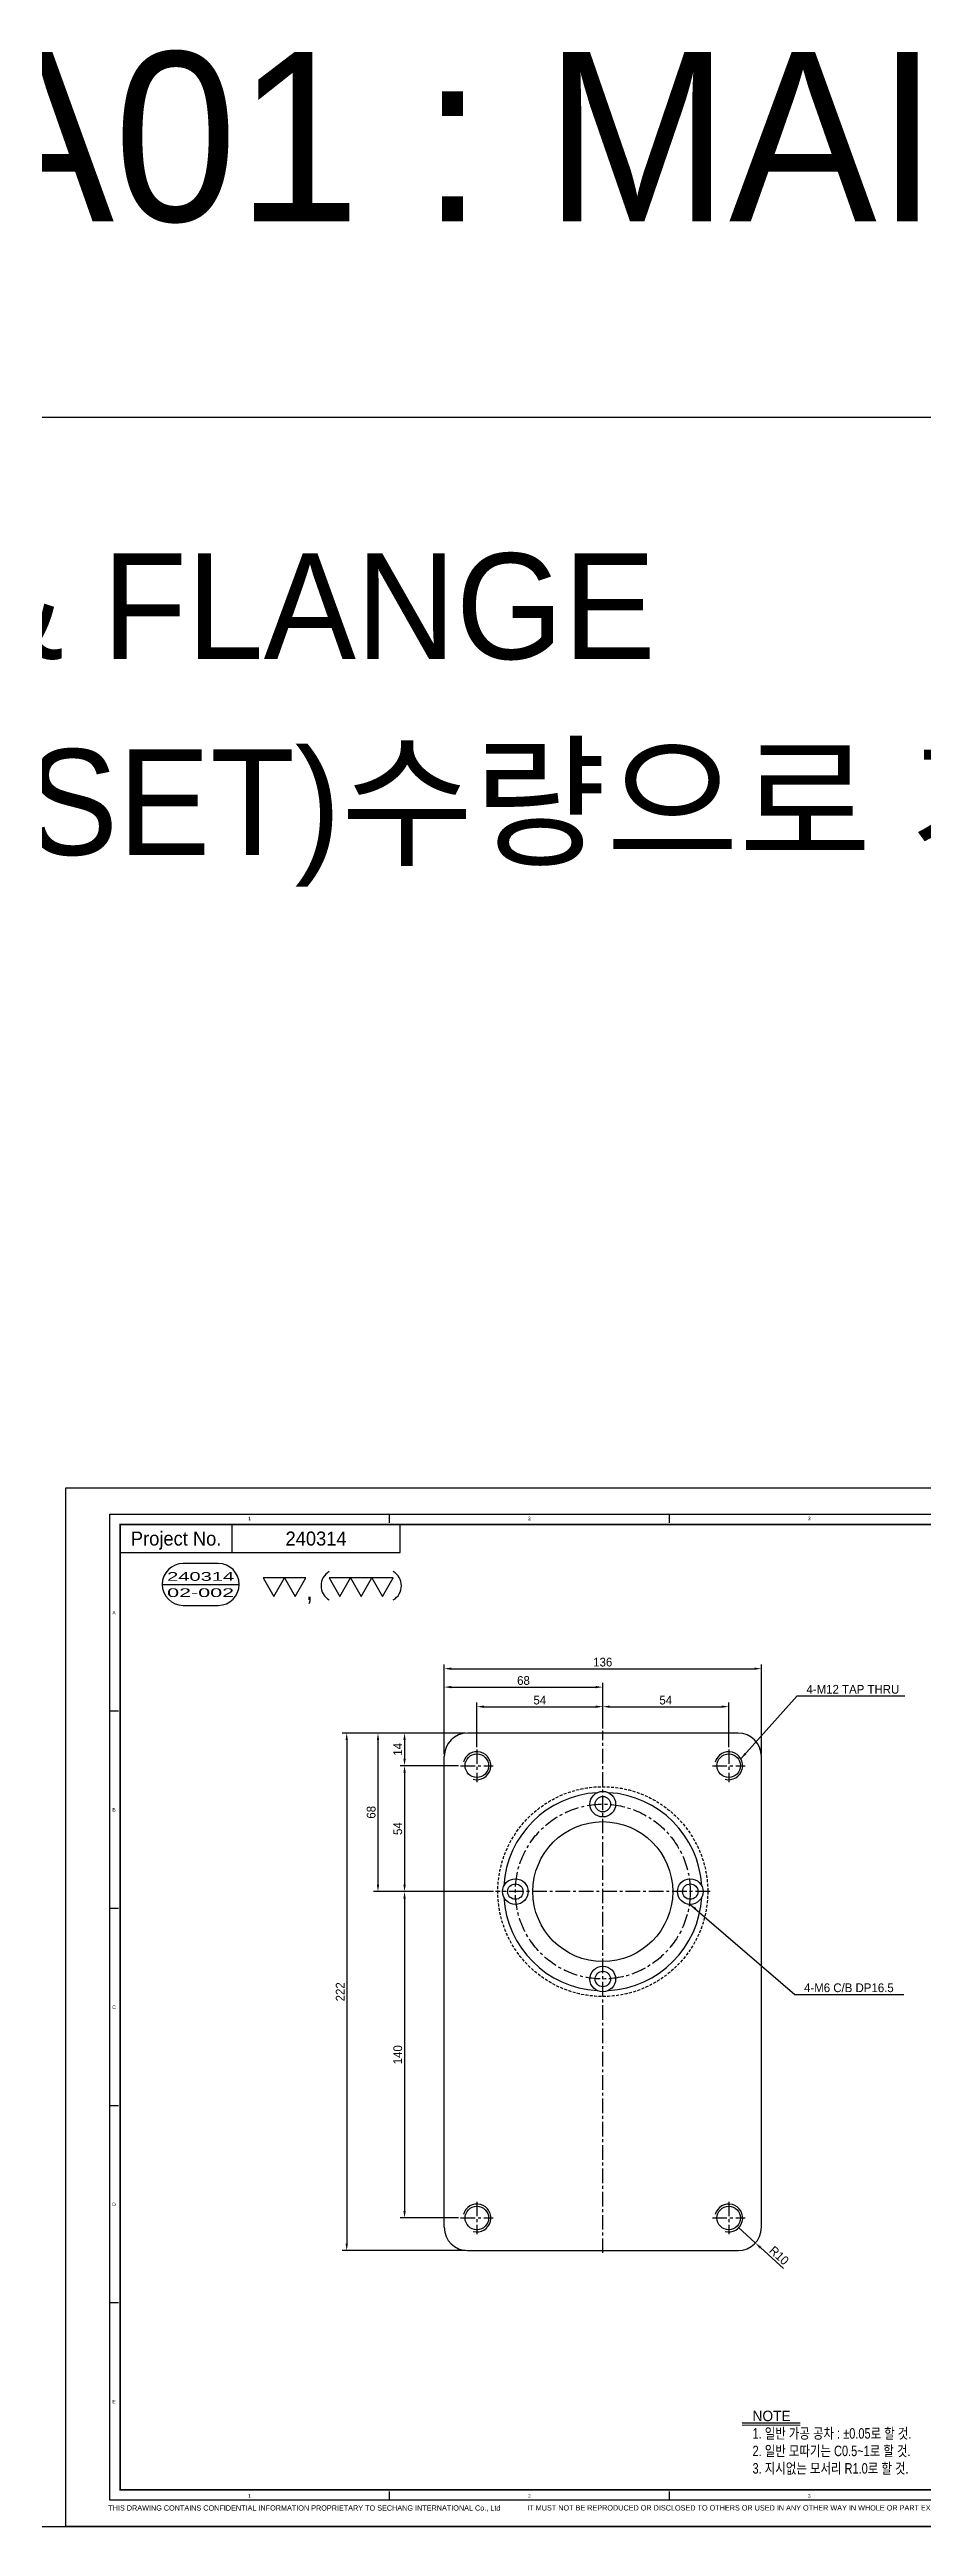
# Model space of a CAD drawing. Header units: inches. Extents: x 0 to 77285, y -118 to 40065.
# Drawn here: x 71982 to 72357, y 786 to 1849 of the extents above; entities that cross this region are included whole.
import ezdxf
from ezdxf.enums import TextEntityAlignment as Align

# ---------------------------------------------------------------- set-up
doc = ezdxf.new("R2010")
doc.units = ezdxf.units.IN
doc.header["$LTSCALE"] = 5
doc.header["$MEASUREMENT"] = 0
for name, pattern in [('CENTER', [2, 1.25, -0.25, 0.25, -0.25]), ('HIDDEN', [0.375, 0.25, -0.125]), ('PHANTOM', [2.5, 1.25, -0.25, 0.25, -0.25, 0.25, -0.25])]:
    doc.linetypes.add(name, pattern=pattern)
for name, color, linetype in [('11', 1, 'CENTER'), ('22', 2, 'HIDDEN'), ('44', 4, 'Continuous'), ('55', 5, 'Continuous'), ('66', 6, 'PHANTOM'), ('77', 40, 'HIDDEN'), ('99', 181, 'Continuous'), ('A', 8, 'Continuous'), ('B', 123, 'Continuous'), ('D', 3, 'Continuous'), ('G', 231, 'Continuous'), ('T', 3, 'Continuous'), ('VV', 1, 'Continuous'), ('Y', 60, 'Continuous')]:
    doc.layers.add(name, color=color, linetype=linetype)
doc.layers.add('33', color=3, linetype='PHANTOM', lineweight=9)
doc.layers.add('88', color=35, linetype='Continuous', lineweight=5)
doc.styles.add('SCI', font='')
doc.styles.get('SCI').set_extended_font_data('Gulim')
doc.dimstyles.new('SCH', dxfattribs={"dimtxt": 2.5, "dimasz": 2, "dimexe": 1.25, "dimexo": 0.625, "dimtad": 1, "dimdec": 8, "dimtxsty": 'SCI', "dimcen": 2.5, "dimclrd": 4, "dimclre": 4, "dimclrt": 7, "dimadec": 8, "dimazin": 2, "dimtfac": 1, "dimtdec": 8, "dimtmove": 0, "dimatfit": 3, "dimfxl": 1, "dimarcsym": 0})

# ---------------------------------------------------------------- blocks, each defined once
blk = doc.blocks.new('J2')
for p, q in [((0, 2.25), (-2.6, 2.25)), ((-2.6, 2.25), (-1.3, 0)), ((-1.3, 0), (0, 2.25)), ((2.6, 2.25), (0, 2.25)), ((0, 2.25), (1.3, 0)), ((1.3, 0), (2.6, 2.25))]:
    blk.add_line(p, q)
blk = doc.blocks.new('J3')
for p, q in [((-3.9, 2.25), (-2.6, 0)), ((-1.3, 2.25), (-3.9, 2.25)), ((-2.6, 0), (-1.3, 2.25)), ((-1.3, 2.25), (0, 0)), ((1.3, 2.25), (-1.3, 2.25)), ((0, 0), (1.3, 2.25)), ((1.3, 2.25), (2.6, 0)), ((3.9, 2.25), (1.3, 2.25)), ((2.6, 0), (3.9, 2.25))]:
    blk.add_line(p, q)
blk = doc.blocks.new('A$C645fd8c3')
at = {"linetype": 'Continuous'}
h = blk.add_hatch(dxfattribs=at)
h.set_pattern_fill('ANSI31', color=5, scale=0.563055, style=0)
h.set_pattern_definition([(45, (-482.600826, -378.99261), (-0.04976753, 0.04976753), [])])
h.paths.add_polyline_path([(259.73, -279.27), (259.73, -276.17), (258.74, -276.17), (256.35, -278.56), (253.96, -276.17), (252.97, -276.17), (252.97, -279.27)])
h.paths.add_polyline_path([(252.97, -279.83), (252.97, -282.93), (259.73, -282.93), (259.73, -279.83)])
at = {"color": 2}
for p, q in [((12.5, -289.5), (12.5, -7.5)), ((12.5, -7.5), (412.5, -7.5)), ((92.5, -10), (92.5, -7.5)), ((172.5, -10), (172.5, -7.5)), ((252.5, -10), (252.5, -7.5)), ((332.5, -10), (332.5, -7.5)), ((412.5, -7.5), (412.5, -289.5)), ((15, -63.9), (12.5, -63.9)), ((412.5, -63.9), (410, -63.9)), ((15, -120.3), (12.5, -120.3)), ((412.5, -120.3), (410, -120.3)), ((15, -176.7), (12.5, -176.7)), ((412.5, -176.7), (410, -176.7)), ((15, -233.1), (12.5, -233.1)), ((412.5, -233.1), (410, -233.1)), ((412.5, -289.5), (12.5, -289.5)), ((92.5, -289.5), (92.5, -287)), ((172.5, -289.5), (172.5, -287)), ((252.5, -289.5), (252.5, -287)), ((332.5, -289.5), (332.5, -287))]:
    blk.add_line(p, q, dxfattribs=at)
at = {"color": 40}
for p, q in [((47.5, -18.5), (47.5, -10.5)), ((95.5, -18.5), (95.5, -10.5))]:
    blk.add_line(p, q, dxfattribs=at)
at = {"color": 7, "linetype": 'Continuous'}
blk.add_line((27.52, -27.62), (49.52, -27.62), dxfattribs=at)
for p, q in [((409.5, -244.5), (249.5, -244.5)), ((249.5, -244.5), (249.5, -251.5)), ((249.5, -286.5), (249.5, -251.5)), ((409.5, -251.5), (249.5, -251.5)), ((409.5, -258.5), (249.5, -258.5)), ((316.5, -261.5), (274.5, -261.5)), ((316.5, -258.5), (316.5, -286.5)), ((316.5, -267), (274.5, -267)), ((415.59, -275.4), (419.2, -275.4))]:
    blk.add_line(p, q)
at = {"color": 3}
for p, q in [((263.5, -251.5), (263.5, -244.5)), ((304.5, -251.5), (304.5, -244.5)), ((345.5, -251.5), (345.5, -244.5)), ((355.5, -251.5), (355.5, -244.5)), ((375.5, -251.5), (375.5, -244.5)), ((263.5, -258.5), (263.5, -251.5)), ((304.5, -258.5), (304.5, -251.5)), ((345.5, -258.5), (345.5, -251.5)), ((355.5, -258.5), (355.5, -251.5)), ((375.5, -258.5), (375.5, -251.5)), ((274.5, -258.5), (274.5, -272.5)), ((288.5, -258.5), (288.5, -272.5)), ((302.5, -258.5), (302.5, -272.5)), ((333.5, -258.5), (333.5, -286.5)), ((274.5, -265.5), (249.5, -265.5)), ((409.58, -265.5), (316.5, -265.5)), ((409.5, -272.5), (249.5, -272.5)), ((409.58, -279.5), (316.5, -279.5))]:
    blk.add_line(p, q, dxfattribs=at)
at = {"color": 5, "linetype": 'Continuous'}
for p, q in [((252.97, -276.17), (252.97, -279.27)), ((253.96, -276.17), (252.97, -276.17)), ((253.96, -276.17), (256.35, -278.56)), ((258.74, -276.17), (256.35, -278.56)), ((259.73, -276.17), (258.74, -276.17)), ((259.73, -279.27), (259.73, -276.17)), ((259.73, -279.27), (252.97, -279.27)), ((252.97, -279.83), (252.97, -282.93)), ((259.73, -279.83), (252.97, -279.83)), ((252.97, -282.93), (259.73, -282.93)), ((259.73, -282.93), (259.73, -279.83))]:
    blk.add_line(p, q, dxfattribs=at)
at = {"color": 40, "const_width": 0.5}
blk.add_lwpolyline([(15.5, -286.5), (15.5, -10.5), (409.5, -10.5), (409.5, -286.5)], close=True, dxfattribs=at)
at = {"color": 40}
blk.add_lwpolyline([(15.5, -18.5), (95.5, -18.5)], dxfattribs=at)
blk.add_lwpolyline([(33.52, -21.62, 1), (33.52, -33.62), (43.52, -33.62, 1), (43.52, -21.62)], format="xyb", close=True)
at = {"const_width": 0.257}
blk.add_lwpolyline([(193.31, -268.04), (209.91, -268.04)], dxfattribs=at)
at = {"color": 3}
blk.add_lwpolyline([(193.31, -267.35), (209.91, -267.35)], dxfattribs=at)
for centre, start, end in [((77.61, -27.99), 120, 240), ((91.22, -27.99), 300, 60)]:
    blk.add_arc(centre, 4.69, start, end)
at = {"layer": '11'}
blk.add_line((415.59, -276.4), (419.2, -276.4), dxfattribs=at)
at = {"layer": '22'}
blk.add_line((415.59, -277.4), (419.2, -277.4), dxfattribs=at)
at = {"layer": '33'}
blk.add_line((415.59, -278.4), (419.2, -278.4), dxfattribs=at)
at = {"layer": '44'}
blk.add_line((415.59, -279.4), (419.2, -279.4), dxfattribs=at)
at = {"layer": '55'}
blk.add_line((415.59, -280.4), (419.2, -280.4), dxfattribs=at)
at = {"layer": '66'}
blk.add_line((415.59, -281.4), (419.2, -281.4), dxfattribs=at)
at = {"layer": '77'}
blk.add_line((415.59, -282.4), (419.2, -282.4), dxfattribs=at)
at = {"layer": '88'}
blk.add_line((415.59, -283.4), (419.2, -283.4), dxfattribs=at)
at = {"layer": '99'}
blk.add_line((415.59, -284.4), (419.2, -284.4), dxfattribs=at)
at = {"layer": 'A'}
blk.add_line((415.59, -285.4), (419.2, -285.4), dxfattribs=at)
at = {"layer": 'B'}
blk.add_line((415.59, -286.4), (419.2, -286.4), dxfattribs=at)
at = {"layer": 'D'}
blk.add_line((415.59, -287.4), (419.2, -287.4), dxfattribs=at)
at = {"layer": 'Defpoints', "color": 1}
blk.add_lwpolyline([(0, -297), (0, 0), (420, 0), (420, -297)], close=True, dxfattribs=at)
at = {"layer": 'G'}
blk.add_line((415.59, -288.4), (419.2, -288.4), dxfattribs=at)
at = {"layer": 'T'}
for p, q in [((394.5, -272.5), (394.5, -286.5)), ((415.59, -289.4), (419.2, -289.4))]:
    blk.add_line(p, q, dxfattribs=at)
at = {"layer": 'VV'}
blk.add_line((415.59, -291.4), (419.2, -291.4), dxfattribs=at)
at = {"layer": 'Y'}
blk.add_line((415.59, -290.4), (419.2, -290.4), dxfattribs=at)
at = {"xscale": 2.34375, "yscale": 2.34375, "zscale": 2.34375}
for name, p in [('J2', (62.5, -31.03)), ('J3', (84.42, -31.03))]:
    blk.add_blockref(name, p, dxfattribs=at)
at = {"style": 'SCI'}
for s, height, p in [('Project No.', 4, (31.5, -14.5)), (',', 5.86, (69.61, -29.14)), ('NO.', 2.308, (256.5, -255)), ('DESCRIPTION', 2.3077, (284, -255)), ('SPECIFICATION', 2.3077, (325, -255)), ("Q'TY", 2.308, (350.5, -255)), ('MATAL', 2.308, (365.5, -255)), ('REMAPK', 2.308, (392.5, -255)), ('DESIGN', 1.731, (281.5, -260)), ('CHECK', 1.731, (295.5, -260)), ('APPROVE', 1.731, (309.5, -260)), ('이경중', 2.308, (282, -264.44)), ('-', 2.31, (295.5, -264.25)), ('-', 2.31, (309.5, -264.25)), ('세 창  인 터 내 쇼 날 (주)', 3.0296, (288.44, -277.82)), ('0', 0.6, (414.6, -275.37)), ('Sechang  International  Co.,Ltd.', 2.0198, (288.72, -281.87))]:
    blk.add_text(s, height=height, dxfattribs=at).set_placement(p, align=Align.MIDDLE_CENTER)
at = {"color": 2, "style": 'SCI'}
for s, p in [('1', (52.5, -8.75)), ('2', (132.5, -8.75)), ('3', (212.5, -8.75)), ('4', (292.5, -8.75)), ('5', (372.5, -8.75)), ('A', (13.75, -35.7)), ('A', (411.25, -35.7)), ('B', (13.75, -92.1)), ('B', (411.25, -92.1)), ('C', (13.75, -148.5)), ('C', (411.25, -148.5)), ('D', (13.75, -204.9)), ('D', (411.25, -204.9)), ('E', (13.75, -261.3)), ('E', (411.25, -261.3)), ('E', (411.25, -261.3)), ('1', (52.5, -288.25)), ('2', (132.5, -288.25)), ('3', (212.5, -288.25)), ('4', (292.5, -288.25)), ('5', (372.5, -288.25))]:
    blk.add_text(s, height=1, dxfattribs=at).set_placement(p, align=Align.MIDDLE_CENTER)
at = {"style": 'SCI'}
for s, height, p in [('CUSTOMER', 1.731, (250.65, -260)), ('Sub Name', 1.731, (317.5, -260)), ('Project No.', 1.7308, (250.5, -267)), ('Project Name', 1.7308, (317.5, -267)), ('DWG. No.', 1.731, (317.5, -274)), ('SCALE', 1.731, (395.5, -274)), ('REF. No.', 1.731, (317.5, -281)), ('REV.', 1.731, (395.5, -281))]:
    blk.add_text(s, height=height, dxfattribs=at).set_placement(p, align=Align.MIDDLE_LEFT)
at = {"color": 40, "style": 'SCI'}
for s, height, p in [('-', 2.31, (295.5, -269.75)), ('-', 2.31, (309.5, -269.75)), ('1/', 2.308, (400.15, -277.29))]:
    blk.add_text(s, height=height, dxfattribs=at).set_placement(p, align=Align.MIDDLE_CENTER)
at = {"color": 3, "linetype": 'Continuous', "style": 'SCI'}
for s, p in [('THIS DRAWING CONTAINS CONFIDENTIAL INFORMATION PROPRIETARY TO SECHANG INTERNATIONAL Co., Ltd  ', (12.11, -292.46)), ('IT MUST NOT BE REPRODUCED OR DISCLOSED TO OTHERS OR USED IN ANY OTHER WAY IN WHOLE OR PART EXCEPT AN AUTHORIZED IN WRITING BY SECHANG INTERNATIONAL Co., Ltd.', (131.88, -292.43))]:
    blk.add_text(s, height=1.5, dxfattribs=at).set_placement(p)
at = {"color": 2, "style": 'SCI'}
blk.add_text('A3', height=3, dxfattribs=at).set_placement((419.05, -296.11), align=Align.BOTTOM_RIGHT)
at = {"color": 40, "insert": (196.28, -263.89), "char_height": 3, "attachment_point": 1, "style": 'SCI'}
blk.add_mtext_dynamic_manual_height_columns('NOTE{\\W0.8;\\P1. 일반 가공 공차 : %%P0.05로 할 것.\\P2. 일반 모따기는 C0.5~1로 할 것.\\P3. 지시없는 모서리 R1.0로 할 것.}', width=205.982, gutter_width=1.29, heights=[0], dxfattribs=at)
at = {"layer": '11', "style": 'SCI'}
blk.add_text('11', height=0.6, dxfattribs=at).set_placement((414.6, -276.37), align=Align.MIDDLE_CENTER)
at = {"layer": '22', "style": 'SCI'}
blk.add_text('22', height=0.6, dxfattribs=at).set_placement((414.6, -277.37), align=Align.MIDDLE_CENTER)
at = {"layer": '33', "style": 'SCI'}
blk.add_text('33', height=0.6, dxfattribs=at).set_placement((414.6, -278.37), align=Align.MIDDLE_CENTER)
at = {"layer": '44', "style": 'SCI'}
blk.add_text('44', height=0.6, dxfattribs=at).set_placement((414.6, -279.37), align=Align.MIDDLE_CENTER)
at = {"layer": '55', "style": 'SCI'}
blk.add_text('55', height=0.6, dxfattribs=at).set_placement((414.6, -280.37), align=Align.MIDDLE_CENTER)
at = {"layer": '66', "style": 'SCI'}
blk.add_text('66', height=0.6, dxfattribs=at).set_placement((414.6, -281.37), align=Align.MIDDLE_CENTER)
at = {"layer": '77', "style": 'SCI'}
blk.add_text('77', height=0.6, dxfattribs=at).set_placement((414.6, -282.37), align=Align.MIDDLE_CENTER)
at = {"layer": '88', "style": 'SCI'}
blk.add_text('88', height=0.6, dxfattribs=at).set_placement((414.6, -283.37), align=Align.MIDDLE_CENTER)
at = {"layer": '99', "style": 'SCI'}
blk.add_text('99', height=0.6, dxfattribs=at).set_placement((414.6, -284.37), align=Align.MIDDLE_CENTER)
at = {"layer": 'A', "style": 'SCI'}
blk.add_text('A', height=0.6, dxfattribs=at).set_placement((414.6, -285.37), align=Align.MIDDLE_CENTER)
at = {"layer": 'B', "style": 'SCI'}
blk.add_text('B', height=0.6, dxfattribs=at).set_placement((414.6, -286.37), align=Align.MIDDLE_CENTER)
at = {"layer": 'D', "style": 'SCI'}
blk.add_text('D', height=0.6, dxfattribs=at).set_placement((414.6, -287.37), align=Align.MIDDLE_CENTER)
at = {"layer": 'G', "style": 'SCI'}
blk.add_text('G', height=0.6, dxfattribs=at).set_placement((414.6, -288.37), align=Align.MIDDLE_CENTER)
at = {"layer": 'T', "style": 'SCI'}
blk.add_text('T', height=0.6, dxfattribs=at).set_placement((414.6, -289.37), align=Align.MIDDLE_CENTER)
at = {"layer": 'VV', "style": 'SCI'}
blk.add_text('V', height=0.6, dxfattribs=at).set_placement((414.6, -291.37), align=Align.MIDDLE_CENTER)
at = {"layer": 'Y', "style": 'SCI'}
blk.add_text('Y', height=0.6, dxfattribs=at).set_placement((414.6, -290.37), align=Align.MIDDLE_CENTER)
blk = doc.blocks.new('A$Ce7cda44c')
for p, q in [((58, 68), (-58, 68)), ((-68, -144), (-68, 58)), ((68, -144), (68, 58)), ((-58, -154), (58, -154))]:
    blk.add_line(p, q)
for centre, radius in [((-54, 54), 5.05), ((54, 54), 5.05), ((0, 37.5), 5.5), ((0, 37.5), 3.3), ((0, 0), 30), ((-37.5, 0), 5.5), ((-37.5, 0), 3.3), ((37.5, 0), 5.5), ((37.5, 0), 3.3), ((0, -37.5), 5.5), ((0, -37.5), 3.3), ((-54, -140), 5.05), ((54, -140), 5.05)]:
    blk.add_circle(centre, radius)
for centre, radius, start, end in [((-58, 58), 10, 90, 180), ((58, 58), 10, 0, 90), ((0, 0), 42.5, 93.2889, 176.7111), ((0, 0), 42.5, 3.2889, 86.7111), ((0, 0), 42.5, 183.2889, 266.7111), ((0, 0), 42.5, 273.2889, 356.7111), ((-58, -144), 10, 180, 270), ((58, -144), 10, 270, 0)]:
    blk.add_arc(centre, radius, start, end)
at = {"layer": '11'}
for p, q in [((0, -155), (0, 69)), ((-61, 54), (-47, 54)), ((-54, 61), (-54, 47)), ((47, 54), (61, 54)), ((54, 61), (54, 47)), ((46, 0), (-46, 0)), ((-54, -133), (-54, -147)), ((54, -133), (54, -147)), ((-61, -140), (-47, -140)), ((47, -140), (61, -140))]:
    blk.add_line(p, q, dxfattribs=at)
blk.add_circle((0, 0), 37.5, dxfattribs=at)
at = {"layer": '22'}
blk.add_circle((0, 0), 45, dxfattribs=at)
at = {"layer": 'T'}
for centre in [(-54, 54), (54, 54), (-54, -140), (54, -140)]:
    blk.add_arc(centre, 6, 255, 165, dxfattribs=at)
blk = doc.blocks.new('*D970')
at = {"color": 4, "lineweight": -2, "transparency": 16777216}
for p, q in [((72165.2, 1120.7), (72165.2, 1139.9)), ((72168.2, 1138.1), (72216.2, 1138.1)), ((72219.2, 1128.7), (72219.2, 1139.9))]:
    blk.add_line(p, q, dxfattribs=at)
at = {"color": 4, "transparency": 16777216}
for points in [[(72168.2, 1138.6), (72168.2, 1137.6), (72165.2, 1138.1)], [(72216.2, 1138.6), (72216.2, 1137.6), (72219.2, 1138.1)]]:
    blk.add_solid(points, dxfattribs=at)
at = {"layer": 'Defpoints', "color": 0, "transparency": 16777216}
for p in [(72219.2, 1138.1), (72219.2, 1127.8), (72165.2, 1119.8)]:
    blk.add_point(p, dxfattribs=at)
at = {"color": 7, "transparency": 16777216, "insert": (72192.2, 1140.9), "char_height": 3.75, "attachment_point": 5, "style": 'SCI'}
blk.add_mtext('54', dxfattribs=at)
blk = doc.blocks.new('*D971')
at = {"color": 4, "lineweight": -2, "transparency": 16777216}
for p, q in [((72219.2, 1128.7), (72219.2, 1139.9)), ((72222.2, 1138.1), (72270.2, 1138.1)), ((72273.2, 1120.7), (72273.2, 1139.9))]:
    blk.add_line(p, q, dxfattribs=at)
at = {"color": 4, "transparency": 16777216}
for points in [[(72222.2, 1138.6), (72222.2, 1137.6), (72219.2, 1138.1)], [(72270.2, 1138.6), (72270.2, 1137.6), (72273.2, 1138.1)]]:
    blk.add_solid(points, dxfattribs=at)
at = {"layer": 'Defpoints', "color": 0, "transparency": 16777216}
for p in [(72273.2, 1138.1), (72219.2, 1127.8), (72273.2, 1119.8)]:
    blk.add_point(p, dxfattribs=at)
at = {"color": 7, "transparency": 16777216, "insert": (72246.2, 1140.9), "char_height": 3.75, "attachment_point": 5, "style": 'SCI'}
blk.add_mtext('54', dxfattribs=at)
blk = doc.blocks.new('*D965')
at = {"color": 4, "lineweight": -2, "transparency": 16777216}
for p, q in [((72151.2, 1117.7), (72151.2, 1148.3)), ((72219.2, 1128.7), (72219.2, 1148.3)), ((72154.2, 1146.5), (72216.2, 1146.5))]:
    blk.add_line(p, q, dxfattribs=at)
at = {"color": 4, "transparency": 16777216}
for points in [[(72154.2, 1147), (72154.2, 1146), (72151.2, 1146.5)], [(72216.2, 1147), (72216.2, 1146), (72219.2, 1146.5)]]:
    blk.add_solid(points, dxfattribs=at)
at = {"layer": 'Defpoints', "color": 0, "transparency": 16777216}
for p in [(72219.2, 1146.5), (72219.2, 1127.8), (72151.2, 1116.8)]:
    blk.add_point(p, dxfattribs=at)
at = {"color": 7, "transparency": 16777216, "insert": (72185.2, 1149.3), "char_height": 3.75, "attachment_point": 5, "style": 'SCI'}
blk.add_mtext('68', dxfattribs=at)
blk = doc.blocks.new('*D966')
at = {"color": 4, "lineweight": -2, "transparency": 16777216}
for p, q in [((72151.2, 1117.7), (72151.2, 1156.2)), ((72154.2, 1154.4), (72284.2, 1154.4)), ((72287.2, 1117.7), (72287.2, 1156.2))]:
    blk.add_line(p, q, dxfattribs=at)
at = {"color": 4, "transparency": 16777216}
for points in [[(72154.2, 1154.9), (72154.2, 1153.9), (72151.2, 1154.4)], [(72284.2, 1154.9), (72284.2, 1153.9), (72287.2, 1154.4)]]:
    blk.add_solid(points, dxfattribs=at)
at = {"layer": 'Defpoints', "color": 0, "transparency": 16777216}
for p in [(72287.2, 1154.4), (72151.2, 1116.8), (72287.2, 1116.8)]:
    blk.add_point(p, dxfattribs=at)
at = {"color": 7, "transparency": 16777216, "insert": (72219.2, 1157.2), "char_height": 3.75, "attachment_point": 5, "style": 'SCI'}
blk.add_mtext('136', dxfattribs=at)
blk = doc.blocks.new('*D967')
at = {"color": 4, "lineweight": -2, "transparency": 16777216}
for p, q in [((72160.3, 1126.8), (72132.3, 1126.8)), ((72134.2, 1123.8), (72134.2, 1115.8)), ((72157.3, 1112.8), (72132.3, 1112.8))]:
    blk.add_line(p, q, dxfattribs=at)
at = {"color": 4, "transparency": 16777216}
for points in [[(72133.7, 1123.8), (72134.7, 1123.8), (72134.2, 1126.8)], [(72133.7, 1115.8), (72134.7, 1115.8), (72134.2, 1112.8)]]:
    blk.add_solid(points, dxfattribs=at)
at = {"layer": 'Defpoints', "color": 0, "transparency": 16777216}
for p in [(72161.2, 1126.8), (72134.2, 1112.8), (72158.2, 1112.8)]:
    blk.add_point(p, dxfattribs=at)
at = {"color": 7, "transparency": 16777216, "insert": (72131.3, 1119.8), "char_height": 3.75, "attachment_point": 5, "rotation": 90, "style": 'SCI'}
blk.add_mtext('14', dxfattribs=at)
blk = doc.blocks.new('*D968')
at = {"color": 4, "lineweight": -2, "transparency": 16777216}
for p, q in [((72160.3, 1126.8), (72120.9, 1126.8)), ((72122.8, 1123.8), (72122.8, 1061.8)), ((72172.3, 1058.8), (72120.9, 1058.8))]:
    blk.add_line(p, q, dxfattribs=at)
at = {"color": 4, "transparency": 16777216}
for points in [[(72122.3, 1123.8), (72123.3, 1123.8), (72122.8, 1126.8)], [(72122.3, 1061.8), (72123.3, 1061.8), (72122.8, 1058.8)]]:
    blk.add_solid(points, dxfattribs=at)
at = {"layer": 'Defpoints', "color": 0, "transparency": 16777216}
for p in [(72161.2, 1126.8), (72122.8, 1058.8), (72173.2, 1058.8)]:
    blk.add_point(p, dxfattribs=at)
at = {"color": 7, "transparency": 16777216, "insert": (72119.9, 1092.8), "char_height": 3.75, "attachment_point": 5, "rotation": 90, "style": 'SCI'}
blk.add_mtext('68', dxfattribs=at)
blk = doc.blocks.new('*D969')
at = {"color": 4, "lineweight": -2, "transparency": 16777216}
for p, q in [((72157.3, 1112.8), (72132.3, 1112.8)), ((72134.2, 1109.8), (72134.2, 1061.8)), ((72172.3, 1058.8), (72132.3, 1058.8))]:
    blk.add_line(p, q, dxfattribs=at)
at = {"color": 4, "transparency": 16777216}
for points in [[(72133.7, 1109.8), (72134.7, 1109.8), (72134.2, 1112.8)], [(72133.7, 1061.8), (72134.7, 1061.8), (72134.2, 1058.8)]]:
    blk.add_solid(points, dxfattribs=at)
at = {"layer": 'Defpoints', "color": 0, "transparency": 16777216}
for p in [(72158.2, 1112.8), (72134.2, 1058.8), (72173.2, 1058.8)]:
    blk.add_point(p, dxfattribs=at)
at = {"color": 7, "transparency": 16777216, "insert": (72131.3, 1085.8), "char_height": 3.75, "attachment_point": 5, "rotation": 90, "style": 'SCI'}
blk.add_mtext('54', dxfattribs=at)
blk = doc.blocks.new('*D993')
at = {"color": 4, "lineweight": -2, "transparency": 16777216}
for p, q in [((72172.3, 1058.8), (72132.3, 1058.8)), ((72134.2, 1055.8), (72134.2, 921.8)), ((72157.3, 918.8), (72132.3, 918.8))]:
    blk.add_line(p, q, dxfattribs=at)
at = {"color": 4, "transparency": 16777216}
for points in [[(72133.7, 1055.8), (72134.7, 1055.8), (72134.2, 1058.8)], [(72133.7, 921.8), (72134.7, 921.8), (72134.2, 918.8)]]:
    blk.add_solid(points, dxfattribs=at)
at = {"layer": 'Defpoints', "color": 0, "transparency": 16777216}
for p in [(72173.2, 1058.8), (72134.2, 918.8), (72158.2, 918.8)]:
    blk.add_point(p, dxfattribs=at)
at = {"color": 7, "transparency": 16777216, "insert": (72131.3, 988.8), "char_height": 3.75, "attachment_point": 5, "rotation": 90, "style": 'SCI'}
blk.add_mtext('140', dxfattribs=at)
blk = doc.blocks.new('*D994')
at = {"color": 4, "lineweight": -2, "transparency": 16777216}
for p, q in [((72160.3, 1126.8), (72107.5, 1126.8)), ((72109.4, 1123.8), (72109.4, 907.8)), ((72160.3, 904.8), (72107.5, 904.8))]:
    blk.add_line(p, q, dxfattribs=at)
at = {"color": 4, "transparency": 16777216}
for points in [[(72108.9, 1123.8), (72109.9, 1123.8), (72109.4, 1126.8)], [(72108.9, 907.8), (72109.9, 907.8), (72109.4, 904.8)]]:
    blk.add_solid(points, dxfattribs=at)
at = {"layer": 'Defpoints', "color": 0, "transparency": 16777216}
for p in [(72161.2, 1126.8), (72109.4, 904.8), (72161.2, 904.8)]:
    blk.add_point(p, dxfattribs=at)
at = {"color": 7, "transparency": 16777216, "insert": (72106.6, 1015.8), "char_height": 3.75, "attachment_point": 5, "rotation": 90, "style": 'SCI'}
blk.add_mtext('222', dxfattribs=at)
blk = doc.blocks.new('*D998')
at = {"color": 4, "lineweight": -2, "transparency": 16777216}
for p, q in [((72277.2, 914.8), (72284.6, 908.1)), ((72296.7, 897.1), (72286.8, 906.1))]:
    blk.add_line(p, q, dxfattribs=at)
at = {"color": 4, "transparency": 16777216}
blk.add_solid([(72287.2, 906.4), (72286.5, 905.7), (72284.6, 908.1)], dxfattribs=at)
at = {"layer": 'Defpoints', "color": 0, "transparency": 16777216}
for p in [(72277.2, 914.8), (72284.6, 908.1)]:
    blk.add_point(p, dxfattribs=at)
at = {"color": 7, "transparency": 16777216, "insert": (72294.8, 902.7), "char_height": 3.75, "attachment_point": 5, "rotation": 317.8395, "style": 'SCI'}
blk.add_mtext('R10', dxfattribs=at)

msp = doc.modelspace()

# ---------------------------------------------------------------- linework, layer by layer
msp.add_lwpolyline([(71277.07583024, 786.47465905), (74672.72150039, 786.47465905), (74672.72150039, 1691.07431801), (71277.07583024, 1691.07431801)], close=True)

# ---------------------------------------------------------------- block references
at = {"color": 3, "xscale": 1.5, "yscale": 1.5, "zscale": 1.5}
msp.add_blockref('A$C645fd8c3', (71988.99753237, 1231.97465905), dxfattribs=at)
msp.add_blockref('A$Ce7cda44c', (72219.21085494, 1058.78520981))

# ---------------------------------------------------------------- texts
at = {"style": 'SCI'}
for s, height, p in [('240314-A01 : MAIN CHAIN CONVEYOR - SHAFT & FLANGE', 72.5534594876, (71597.98741921, 1811.5402221)), ('300 - SHAFT & FLANGE', 45.3459121798, (71585.91585834, 1610.13849735)), ('도면 수량 X 1 (SET)수량으로 가공 제작 납품 할 것.', 45.3459121798, (71585.91585834, 1526.12946993))]:
    msp.add_text(s, height=height, dxfattribs=at).set_placement(p, align=Align.MIDDLE_LEFT)
msp.add_text('240314', height=6, dxfattribs=at).set_placement((72096.24753237, 1210.22465905), align=Align.MIDDLE_CENTER)
for s, width, p, p2 in [('240314', 1.63101, (72032.38229089, 1192.08788448), (72061.11500052, 1192.08788448)), ('02-002', 1.60732, (72032.38229089, 1185.12934215), (72061.11500052, 1185.12934215))]:
    msp.add_text(s, height=3.75, dxfattribs=dict(at, width=width)).set_placement(p, p2, align=Align.FIT)
at = {"color": 7, "char_height": 3.75, "attachment_point": 7, "style": 'SCI'}
for s, insert in [('4-M12 TAP THRU', (72306.55727803, 1143.63719947)), ('4-M6 C/B DP16.5', (72305.52129251, 1015.61718726))]:
    msp.add_mtext(s, dxfattribs=dict(at, insert=insert))

# ---------------------------------------------------------------- dimensions: what is measured, and where the dimension line sits
for base, p1, p2, picture, middle in [((72287.2108549371, 1154.3635857707), (72151.2108549371, 1116.7852098091), (72287.2108549371, 1116.7852098091), '*D966', (72219.2108549371, 1157.2285158639)), ((72219.210854938, 1146.4534971275), (72151.2108549371, 1116.7852098091), (72219.210854938, 1127.7852098091), '*D965', (72185.2108549376, 1149.3134338785)), ((72219.210854938, 1138.0588633954), (72165.210854938, 1119.7852098091), (72219.210854938, 1127.7852098091), '*D970', (72192.210854938, 1140.9212968175)), ((72273.210854938, 1138.0588633954), (72219.210854938, 1127.7852098091), (72273.210854938, 1119.7852098091), '*D971', (72246.210854938, 1140.9212968175))]:
    dim = msp.add_linear_dim(base=base, p1=p1, p2=p2, dimstyle='SCH', override={"dimscale": 1.5})
    dim.commit()
    dim.dimension.update_dxf_attribs({"geometry": picture, "text_midpoint": middle})
for base, p1, p2, picture, middle in [((72109.4006792556, 904.7852098091), (72161.2108549371, 1126.7852098091), (72161.2108549371, 904.7852098091), '*D994', (72106.5831859133, 1015.7852098091)), ((72122.7519228959, 1058.7852098091), (72161.2108549371, 1126.7852098091), (72173.210854938, 1058.7852098091), '*D968', (72119.8919861449, 1092.7852098091)), ((72134.2104614992, 1112.7852098091), (72161.2108549371, 1126.7852098091), (72158.210854938, 1112.7852098091), '*D967', (72131.345531406, 1119.7852098091)), ((72134.2104614993, 1058.7852098091), (72158.210854938, 1112.7852098091), (72173.210854938, 1058.7852098091), '*D969', (72131.3480280771, 1085.7852098091)), ((72134.2104614993, 918.7852098091), (72173.210854938, 1058.7852098091), (72158.210854938, 918.7852098091), '*D993', (72131.3455314061, 988.7852098091))]:
    dim = msp.add_linear_dim(base=base, p1=p1, p2=p2, angle=90, dimstyle='SCH', override={"dimscale": 1.5})
    dim.commit()
    dim.dimension.update_dxf_attribs({"geometry": picture, "text_midpoint": middle})
dim = msp.add_radius_dim(center=(72277.2108549371, 914.7852098091), mpoint=(72284.6235255325, 908.0731077059), dimstyle='SCH', override={"dimscale": 1.5})
dim.commit()
dim.dimension.update_dxf_attribs({"geometry": '*D998', "text_midpoint": (72294.8350512624, 902.6949467349)})

# ---------------------------------------------------------------- leaders
at = {"annotation_type": 0, "has_hookline": 1, "hookline_direction": 0}
for points, text_width in [([(72278.40700736, 1115.78520981), (72302.61977803, 1142.69969947), (72305.61977803, 1142.69969947)], 42.17876165), ([(72256.71085494, 1053.28520981), (72301.58379251, 1014.67968726), (72304.58379251, 1014.67968726)], 42.84786951)]:
    msp.add_leader(points, dimstyle='SCH', override={"dimscale": 1.5, "dimgap": 0.625, "dimtad": 1}, dxfattribs=dict(at, text_width=text_width))

doc.saveas('drawing.dxf')
